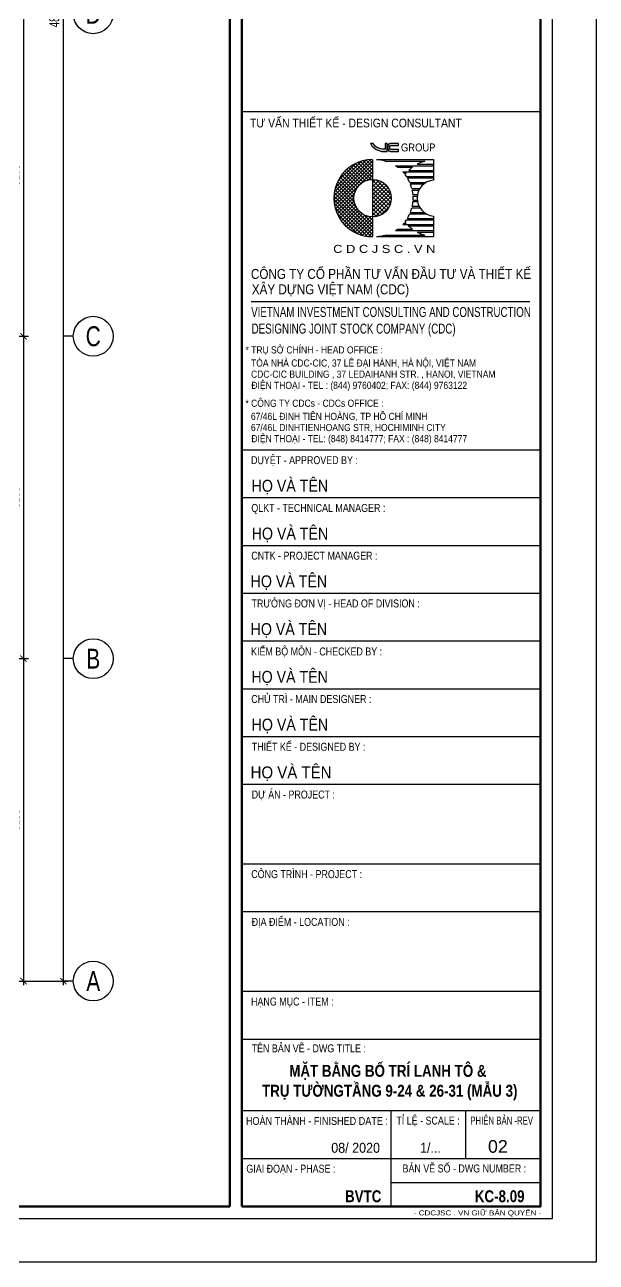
# Model space of a CAD drawing. Header units: millimetres. Extents: x 0 to 84100, y 0 to 158663.
# Drawn here: x 69751 to 84100, y 39863 to 70951 of the extents above; entities that cross this region are included whole.
import ezdxf
from ezdxf.enums import TextEntityAlignment as Align

# ---------------------------------------------------------------- set-up
doc = ezdxf.new("R2010")
doc.units = ezdxf.units.MM
doc.header["$LTSCALE"] = 800
doc.header["$MEASUREMENT"] = 0
doc.layers.get('DEFPOINTS').update_dxf_attribs({"color": 87})
doc.layers.add('02.CDC.DIM', color=1, linetype='Continuous', lineweight=20)
for name, color, linetype in [('CDC -TEXT KHUNG', 7, 'Continuous'), ('CDC-KHUNGTEN', 9, 'Continuous'), ('CDC.02.DIM', 1, 'Continuous')]:
    doc.layers.add(name, color=color, linetype=linetype)
doc.styles.add('Arial', font='arial.ttf', dxfattribs={"width": 0.9, "height": 525})
doc.styles.add('Arial_B_3', font='arialbd.ttf', dxfattribs={"width": 0.75, "height": 3})
doc.styles.add('BIGTEXT', font='arial.ttf', dxfattribs={"width": 0.8})
doc.styles.add('KCS_SMTEXT', font='arial.ttf', dxfattribs={"width": 0.7})
doc.styles.add('KT CDC', font='arial.ttf', dxfattribs={"width": 0.85})
doc.dimstyles.new('KCS_DIM100', dxfattribs={"dimscale": 100, "dimtxt": 2.5, "dimasz": 1.6, "dimexe": 1.2, "dimexo": 0, "dimgap": 1, "dimtad": 1, "dimdec": 0, "dimzin": 0, "dimdsep": 46, "dimtxsty": 'KCS_SMTEXT', "dimblk": 'ARCHTICK', "dimcen": 0, "dimdle": 1, "dimclrd": 1, "dimclre": 1, "dimclrt": 2, "dimadec": 0, "dimazin": 0, "dimtfac": 1, "dimtdec": 0, "dimtix": 1, "dimtmove": 2, "dimatfit": 3, "dimfxl": 1, "dimtolj": 1, "dimtzin": 0, "dimarcsym": 0})

# ---------------------------------------------------------------- blocks, each defined once
blk = doc.blocks.new('_ArchTick')
at = {"color": 0, "linetype": 'ByBlock', "const_width": 0.15}
blk.add_lwpolyline([(-0.5, -0.5), (0.5, 0.5)], dxfattribs=at)
blk = doc.blocks.new('*D82')
at = {"layer": 'CDC.02.DIM', "color": 1, "lineweight": -2, "ltscale": 0.5, "transparency": 16777216}
for p, q in [((68921, 71226), (69841, 71226)), ((69721, 71326), (69721, 63026)), ((68921, 63126), (69841, 63126))]:
    blk.add_line(p, q, dxfattribs=at)
at = {"layer": 'DEFPOINTS', "color": 0, "ltscale": 0.5, "transparency": 16777216}
for p in [(68921, 71226), (68921, 63126), (69721, 63126)]:
    blk.add_point(p, dxfattribs=at)
at = {"layer": 'CDC.02.DIM', "color": 1, "lineweight": -2, "ltscale": 0.5, "transparency": 16777216, "xscale": 160, "yscale": 160, "zscale": 160}
for p, rotation in [((69721, 71226), 90), ((69721, 63126), 270)]:
    blk.add_blockref('_ArchTick', p, dxfattribs=dict(at, rotation=rotation))
at = {"layer": 'CDC.02.DIM', "color": 2, "ltscale": 0.5, "transparency": 16777216, "insert": (69493, 67176), "char_height": 250, "attachment_point": 5, "rotation": 90, "style": 'KCS_SMTEXT'}
blk.add_mtext('\\A1;8100', dxfattribs=at)
blk = doc.blocks.new('*D83')
at = {"layer": 'CDC.02.DIM', "color": 1, "lineweight": -2, "ltscale": 0.5, "transparency": 16777216}
for p, q in [((68921, 63126), (69841, 63126)), ((69721, 63226), (69721, 54926)), ((68921, 55026), (69841, 55026))]:
    blk.add_line(p, q, dxfattribs=at)
at = {"layer": 'DEFPOINTS', "color": 0, "ltscale": 0.5, "transparency": 16777216}
for p in [(68921, 63126), (68921, 55026), (69721, 55026)]:
    blk.add_point(p, dxfattribs=at)
at = {"layer": 'CDC.02.DIM', "color": 1, "lineweight": -2, "ltscale": 0.5, "transparency": 16777216, "xscale": 160, "yscale": 160, "zscale": 160}
for p, rotation in [((69721, 63126), 90), ((69721, 55026), 270)]:
    blk.add_blockref('_ArchTick', p, dxfattribs=dict(at, rotation=rotation))
at = {"layer": 'CDC.02.DIM', "color": 2, "ltscale": 0.5, "transparency": 16777216, "insert": (69493, 59076), "char_height": 250, "attachment_point": 5, "rotation": 90, "style": 'KCS_SMTEXT'}
blk.add_mtext('\\A1;8100', dxfattribs=at)
blk = doc.blocks.new('*D84')
at = {"layer": 'CDC.02.DIM', "color": 1, "lineweight": -2, "ltscale": 0.5, "transparency": 16777216}
for p, q in [((69721, 55126), (69721, 46826)), ((68921, 55026), (69841, 55026)), ((68921, 46926), (69841, 46926))]:
    blk.add_line(p, q, dxfattribs=at)
at = {"layer": 'DEFPOINTS', "color": 0, "ltscale": 0.5, "transparency": 16777216}
for p in [(68921, 55026), (68921, 46926), (69721, 46926)]:
    blk.add_point(p, dxfattribs=at)
at = {"layer": 'CDC.02.DIM', "color": 1, "lineweight": -2, "ltscale": 0.5, "transparency": 16777216, "xscale": 160, "yscale": 160, "zscale": 160}
for p, rotation in [((69721, 55026), 90), ((69721, 46926), 270)]:
    blk.add_blockref('_ArchTick', p, dxfattribs=dict(at, rotation=rotation))
at = {"layer": 'CDC.02.DIM', "color": 2, "ltscale": 0.5, "transparency": 16777216, "insert": (69493, 50976), "char_height": 250, "attachment_point": 5, "rotation": 90, "style": 'KCS_SMTEXT'}
blk.add_mtext('\\A1;8100', dxfattribs=at)
blk = doc.blocks.new('*D98')
at = {"layer": 'CDC.02.DIM', "color": 1, "lineweight": -2, "ltscale": 0.5, "transparency": 16777216}
for p, q in [((68921, 95526), (70841, 95526)), ((70721, 46826), (70721, 95626)), ((68921, 46926), (70841, 46926))]:
    blk.add_line(p, q, dxfattribs=at)
at = {"layer": 'DEFPOINTS', "color": 0, "ltscale": 0.5, "transparency": 16777216}
for p in [(68921, 95526), (70721, 95526), (68921, 46926)]:
    blk.add_point(p, dxfattribs=at)
at = {"layer": 'CDC.02.DIM', "color": 1, "lineweight": -2, "ltscale": 0.5, "transparency": 16777216, "xscale": 160, "yscale": 160, "zscale": 160}
for p, rotation in [((70721, 95526), 90), ((70721, 46926), 270)]:
    blk.add_blockref('_ArchTick', p, dxfattribs=dict(at, rotation=rotation))
at = {"layer": 'CDC.02.DIM', "color": 2, "ltscale": 0.5, "transparency": 16777216, "insert": (70493, 71226), "char_height": 250, "attachment_point": 5, "rotation": 90, "style": 'KCS_SMTEXT'}
blk.add_mtext('\\A1;48600', dxfattribs=at)
blk = doc.blocks.new('_Axis name')
at = {"layer": 'CDC.02.DIM'}
blk.add_line((0, 2.5), (0, 0), dxfattribs=at)
blk.add_circle((0, 7.5), 5, dxfattribs=at)
at = {"layer": 'CDC.02.DIM', "style": 'BIGTEXT', "width": 0.75}
blk.add_attdef('.', text='', height=5, dxfattribs=at).set_placement((0, 7.5), align=Align.MIDDLE)
blk = doc.blocks.new('LOGOmoi')
at = {"layer": 'CDC -TEXT KHUNG'}
h = blk.add_hatch(color=1, dxfattribs=at)
h.paths.add_polyline_path([(1.46, 5.45), (1.26, 5.45), (1.26, 4.88), (1.21, 4.88, -0.237912), (0.06, 5.45), (-0.2, 5.45, 0.272847), (1.14, 4.66), (1.46, 4.66)])
h.paths.add_polyline_path([(2.59, 5.45), (1.8, 5.45, 0.414214), (1.54, 5.2), (1.54, 4.92, 0.414214), (1.8, 4.66), (2.59, 4.66), (2.59, 4.87), (1.8, 4.87, -0.414214), (1.74, 4.92), (1.74, 5.2, -0.414214), (1.8, 5.25), (2.59, 5.25)])
h = blk.add_hatch(dxfattribs=at)
h.set_pattern_fill('ANSI37', color=102, scale=2.293939, angle=360, style=0)
h.set_pattern_definition([(45, (-2844.4439, 636.61023), (-0.178426552, 0.178426553), []), (135, (-2844.4439, 636.61023), (-0.178426552, -0.178426553), [])])
edge = h.paths.add_edge_path()
edge.add_arc((0.02, 0), 1.87, 90, 270)
edge.add_line((0.02, -1.88), (0.02, -3.84))
edge.add_line((0.02, -3.84), (-0.17, -3.84))
edge.add_line((-0.17, -3.84), (-0.36, -3.83))
edge.add_line((-0.36, -3.83), (-0.55, -3.8))
edge.add_line((-0.55, -3.8), (-0.73, -3.77))
edge.add_line((-0.73, -3.77), (-0.92, -3.73))
edge.add_line((-0.92, -3.73), (-1.1, -3.68))
edge.add_line((-1.1, -3.68), (-1.28, -3.62))
edge.add_line((-1.28, -3.62), (-1.45, -3.55))
edge.add_line((-1.45, -3.55), (-1.63, -3.48))
edge.add_line((-1.63, -3.48), (-1.79, -3.39))
edge.add_line((-1.79, -3.39), (-1.96, -3.3))
edge.add_line((-1.96, -3.3), (-2.12, -3.2))
edge.add_line((-2.12, -3.2), (-2.27, -3.09))
edge.add_line((-2.27, -3.09), (-2.42, -2.97))
edge.add_line((-2.42, -2.97), (-2.56, -2.85))
edge.add_line((-2.56, -2.85), (-2.7, -2.72))
edge.add_line((-2.7, -2.72), (-2.83, -2.58))
edge.add_line((-2.83, -2.58), (-2.95, -2.44))
edge.add_line((-2.95, -2.44), (-3.07, -2.29))
edge.add_line((-3.07, -2.29), (-3.18, -2.14))
edge.add_line((-3.18, -2.14), (-3.28, -1.98))
edge.add_line((-3.28, -1.98), (-3.37, -1.81))
edge.add_line((-3.37, -1.81), (-3.46, -1.64))
edge.add_line((-3.46, -1.64), (-3.53, -1.47))
edge.add_line((-3.53, -1.47), (-3.6, -1.3))
edge.add_line((-3.6, -1.3), (-3.66, -1.12))
edge.add_line((-3.66, -1.12), (-3.71, -0.93))
edge.add_line((-3.71, -0.93), (-3.75, -0.75))
edge.add_line((-3.75, -0.75), (-3.79, -0.56))
edge.add_line((-3.79, -0.56), (-3.81, -0.38))
edge.add_line((-3.81, -0.38), (-3.82, -0.19))
edge.add_line((-3.82, -0.19), (-3.83, 0))
edge.add_line((-3.83, 0), (-3.82, 0.19))
edge.add_line((-3.82, 0.19), (-3.81, 0.38))
edge.add_line((-3.81, 0.38), (-3.79, 0.56))
edge.add_line((-3.79, 0.56), (-3.75, 0.75))
edge.add_line((-3.75, 0.75), (-3.71, 0.93))
edge.add_line((-3.71, 0.93), (-3.66, 1.12))
edge.add_line((-3.66, 1.12), (-3.6, 1.3))
edge.add_line((-3.6, 1.3), (-3.53, 1.47))
edge.add_line((-3.53, 1.47), (-3.46, 1.64))
edge.add_line((-3.46, 1.64), (-3.37, 1.81))
edge.add_line((-3.37, 1.81), (-3.28, 1.98))
edge.add_line((-3.28, 1.98), (-3.18, 2.14))
edge.add_line((-3.18, 2.14), (-3.07, 2.29))
edge.add_line((-3.07, 2.29), (-2.95, 2.44))
edge.add_line((-2.95, 2.44), (-2.83, 2.58))
edge.add_line((-2.83, 2.58), (-2.7, 2.72))
edge.add_line((-2.7, 2.72), (-2.56, 2.85))
edge.add_line((-2.56, 2.85), (-2.42, 2.97))
edge.add_line((-2.42, 2.97), (-2.27, 3.09))
edge.add_line((-2.27, 3.09), (-2.12, 3.2))
edge.add_line((-2.12, 3.2), (-1.96, 3.3))
edge.add_line((-1.96, 3.3), (-1.79, 3.39))
edge.add_line((-1.79, 3.39), (-1.63, 3.48))
edge.add_line((-1.63, 3.48), (-1.45, 3.55))
edge.add_line((-1.45, 3.55), (-1.28, 3.62))
edge.add_line((-1.28, 3.62), (-1.1, 3.68))
edge.add_line((-1.1, 3.68), (-0.92, 3.73))
edge.add_line((-0.92, 3.73), (-0.73, 3.77))
edge.add_line((-0.73, 3.77), (-0.55, 3.8))
edge.add_line((-0.55, 3.8), (-0.36, 3.83))
edge.add_line((-0.36, 3.83), (-0.17, 3.84))
edge.add_line((-0.17, 3.84), (0.02, 3.84))
edge.add_line((0.02, 3.84), (0.02, 1.87))
h = blk.add_hatch(dxfattribs=at)
h.set_pattern_fill('ANSI37', color=1, scale=2.293939, angle=360, style=0)
h.set_pattern_definition([(45, (-486.53502, -144.21504), (-0.20275745, 0.20275745), []), (135, (-486.53502, -144.21504), (-0.20275745, -0.20275745), [])])
h.paths.add_polyline_path([(0.02, 1.87), (0.02, -1.81), (0.02, -1.88, 0.414214), (1.89, 0, 0.414214)])
at = {"layer": 'CDC -TEXT KHUNG', "color": 102}
for p, q in [((0.02, 3.84), (0.02, -1.81)), ((0.42, 3.85), (6.1, 3.85)), ((6.1, 3.85), (6.1, 1.81)), ((1.28, 3.7), (5.24, 3.7)), ((2.3, 3.24), (6.1, 3.24)), ((2.51, 3.09), (4.01, 3.09)), ((3.03, 2.63), (6.1, 2.63)), ((3.16, 2.49), (3.36, 2.49)), ((3.64, 2.78), (6.1, 2.78)), ((4.47, 3.39), (6.1, 3.39)), ((3.4, 2.17), (6.1, 2.17)), ((3.49, 2.03), (6.1, 2.03)), ((3.74, 1.57), (5.37, 1.57)), ((3.8, 1.42), (5.15, 1.42)), ((3.95, 0.96), (4.75, 0.96)), ((3.98, 0.81), (4.66, 0.81)), ((4.05, 0.35), (4.51, 0.35)), ((4.06, 0.2), (4.49, 0.2)), ((3.95, -0.96), (4.75, -0.96)), ((3.98, -0.81), (4.66, -0.81)), ((4.05, -0.35), (4.51, -0.35)), ((4.06, -0.2), (4.49, -0.2)), ((0.02, -1.81), (0.02, -3.84)), ((3.4, -2.17), (6.1, -2.17)), ((3.49, -2.03), (6.1, -2.03)), ((3.74, -1.57), (5.37, -1.57)), ((3.8, -1.42), (5.15, -1.42)), ((6.1, -1.79), (6.1, -3.84)), ((1.28, -3.7), (5.24, -3.7)), ((2.3, -3.24), (6.1, -3.24)), ((2.51, -3.09), (4.01, -3.09)), ((3.03, -2.63), (6.1, -2.63)), ((3.16, -2.49), (3.36, -2.49)), ((3.64, -2.78), (6.1, -2.78)), ((4.47, -3.39), (6.1, -3.39)), ((0.01, -3.84), (0.02, -3.84)), ((0.42, -3.84), (6.1, -3.84))]:
    blk.add_line(p, q, dxfattribs=at)
at = {"layer": 'CDC -TEXT KHUNG'}
blk.add_line((3.78, 1.21), (3.78, 1.21), dxfattribs=at)
at = {"layer": 'CDC -TEXT KHUNG', "color": 1}
for points in [[(1.46, 5.45), (1.26, 5.45), (1.26, 4.88), (1.21, 4.88, -0.237912), (0.06, 5.45), (-0.2, 5.45, 0.272847), (1.14, 4.66), (1.46, 4.66)], [(2.59, 5.45), (1.8, 5.45, 0.414214), (1.54, 5.2), (1.54, 4.92, 0.414214), (1.8, 4.66), (2.59, 4.66), (2.59, 4.87), (1.8, 4.87, -0.414214), (1.74, 4.92), (1.74, 5.2, -0.414214), (1.8, 5.25), (2.59, 5.25)]]:
    blk.add_lwpolyline(points, format="xyb", close=True, dxfattribs=at)
at = {"layer": 'CDC -TEXT KHUNG', "color": 102}
blk.add_circle((0.02, 0), 1.87, dxfattribs=at)
blk.add_arc((0, 0), 3.85, 89.7449, 270.2551, dxfattribs=at)
at = {"layer": 'CDC -TEXT KHUNG', "color": 112}
blk.add_ellipse((0.22, 0), major_axis=(-2.72, 2.72), ratio=1, start_param=-1.064136, end_param=-0.838054, dxfattribs=at)
at = {"layer": 'CDC -TEXT KHUNG', "color": 102}
for centre, major_axis, start_param, end_param in [((0.22, 0), (-2.72, 2.72), -1.423028, -1.355019), ((0.22, 0), (2.72, 2.72), 6.199614, 6.251308), ((6.3, 0), (-2.72, 2.72), 0.083571, 0.124553), ((6.3, 0), (-2.72, 2.72), -0.147768, -0.022458), ((6.3, 0), (2.72, 2.72), 1.064136, 1.278853), ((0.22, 0), (-2.72, 2.72), 4.527318, 4.587836), ((0.22, 0), (-2.72, 2.72), 4.346177, 4.481253), ((0.22, 0), (-2.72, 2.72), 4.178765, 4.304301), ((6.27, 0.01), (1.28, 1.28), 0.884906, 3.827483), ((0.22, 0), (2.72, 2.72), 5.589142, 5.7099), ((0.22, 0), (2.72, 2.72), 5.445131, 5.550443), ((0.22, 0), (-2.72, 2.72), 3.549681, 3.675216), ((0.22, 0), (-2.72, 2.72), 3.714878, 3.835636), ((0.22, 0), (2.72, 2.72), 4.836942, 4.89746), ((6.3, 0), (-2.72, 2.72), 1.446243, 1.487225), ((0.22, 0), (2.72, 2.72), 4.943525, 5.078601), ((0.22, 0.01), (2.72, 2.72), 3.979647, 4.205729), ((0.22, 0), (-2.72, 2.72), 2.925816, 2.993825), ((0.22, 0), (-2.72, 2.72), 3.17347, 3.225164), ((6.3, 0), (-2.72, 2.72), 1.538919, 1.718564), ((6.3, 0), (2.72, 2.72), 3.433536, 3.648253)]:
    blk.add_ellipse(centre, major_axis=major_axis, ratio=1, start_param=start_param, end_param=end_param, dxfattribs=at)
at = {"layer": 'CDC -TEXT KHUNG', "color": 1, "style": 'KT CDC', "width": 0.85}
blk.add_text('GROUP', height=0.792, dxfattribs=at).set_placement((2.85, 4.67))
at = {"layer": 'CDC -TEXT KHUNG', "color": 102, "style": 'KT CDC', "width": 1.15}
blk.add_text('C D C J S C . V N', height=0.8, dxfattribs=at).set_placement((-3.92, -5.47))
blk = doc.blocks.new('Khung tên chuẩn')
at = {"layer": 'CDC-KHUNGTEN', "color": 6, "lineweight": 25}
for p, q in [((82700, 28900), (75200, 28900)), ((82700, 20400), (75200, 20400)), ((82700, 19200), (75200, 19200)), ((82700, 18000), (75200, 18000)), ((82700, 16800), (75200, 16800)), ((82700, 15600), (75200, 15600)), ((82700, 14400), (75200, 14400)), ((82700, 13200), (75200, 13200)), ((82700, 12000), (75200, 12000)), ((82700, 10000), (75200, 10000)), ((82700, 8800), (75200, 8800)), ((82700, 6800), (75200, 6800)), ((82700, 5600), (75200, 5600)), ((82700, 3800), (75200, 3800)), ((78950, 1400), (78950, 3800)), ((80825, 2600), (80825, 3800)), ((82700, 2600), (75200, 2600)), ((78950, 2000), (82700, 2000))]:
    blk.add_line(p, q, dxfattribs=at)
at = {"layer": 'CDC-KHUNGTEN', "color": 6}
blk.add_line((75439, 24136), (82433, 24136), dxfattribs=at)
at = {"layer": 'CDC-KHUNGTEN', "color": 8}
blk.add_lwpolyline([(75096, 1100), (83000, 1100), (83000, 58300), (3000, 58300), (3000, 1100), (75096, 1100)], dxfattribs=at)
at = {"layer": 'CDC-KHUNGTEN', "color": 255, "lineweight": 60}
blk.add_lwpolyline([(74900, 1400), (74900, 58000), (3300, 58000), (3300, 1400), (74900, 1400)], close=True, dxfattribs=at)
blk.add_lwpolyline([(75200, 1400), (82700, 1400), (82700, 58000), (75200, 58000), (75200, 1400)], dxfattribs=at)
at = {"layer": 'DEFPOINTS', "color": 1, "ltscale": 0.2}
blk.add_lwpolyline([(0, 0), (0, 59400), (84100, 59400), (84100, 0), (0, 0)], close=True, dxfattribs=at)
at = {"layer": 'CDC-KHUNGTEN', "xscale": 251.3908497502836, "yscale": 251.3908497502836, "zscale": 251.3908497502836}
blk.add_blockref('LOGOmoi', (78480, 26732), dxfattribs=at)
at = {"layer": 'CDC -TEXT KHUNG', "style": 'KT CDC', "width": 0.85}
blk.add_text('TƯ VẤN THIẾT KẾ - DESIGN CONSULTANT', height=220, dxfattribs=at).set_placement((78066, 28509), align=Align.CENTER)
at = {"layer": 'CDC -TEXT KHUNG', "color": 7, "style": 'Arial_B_3', "width": 0.8}
blk.add_text('BVTC', height=300, dxfattribs=at).set_placement((78705, 1508), align=Align.RIGHT)
at = {"layer": 'CDC -TEXT KHUNG', "color": 6, "style": 'KT CDC', "width": 1.15}
blk.add_text('- CDCJSC . VN GIỮ BẢN QUYỂN -', height=125.69, dxfattribs=at).set_placement((79519, 1177))
at = {"layer": 'CDC-KHUNGTEN', "color": 6}
for s, height, style, width, p in [('CÔNG TY CỔ PHẦN TƯ VẤN ÐẦU TƯ VÀ THIẾT KẾ', 250, 'KT CDC', 0.84, (75430, 24703)), ('XÂY DỰNG VIỆT NAM (CDC)', 250, 'KT CDC', 0.84, (75452, 24317)), ('VIETNAM INVESTMENT CONSULTING AND CONSTRUCTION ', 250, 'KT CDC', 0.7, (75436, 23747)), ('DESIGNING JOINT STOCK COMPANY (CDC)', 250, 'KT CDC', 0.7, (75448, 23330)), ('* TRỤ SỞ CHÍNH - HEAD OFFICE :', 180, 'KT CDC', 0.85, (75294, 22830)), ('TÒA NHÀ CDC-CIC, 37 LÊ ĐẠI HÀNH, HÀ NỘI, VIỆT NAM', 180, 'KT CDC', 0.85, (75433, 22500)), ('CDC-CIC BUILDING , 37 LEDAIHANH STR. , HANOI, VIETNAM', 180, 'KT CDC', 0.85, (75433, 22220)), ('ĐIỆN THOẠI - TEL : (844) 9760402; FAX: (844) 9763122', 180, 'KT CDC', 0.85, (75441, 21940)), ('* CÔNG TY CDCs - CDCs OFFICE :', 180, 'KT CDC', 0.85, (75292, 21490)), ('67/46L ĐINH TIÊN HOÀNG, TP HỒ CHÍ MINH', 180, 'KT CDC', 0.85, (75430, 21160)), ('67/46L DINHTIENHOANG STR, HOCHIMINH CITY', 180, 'KT CDC', 0.85, (75430, 20880)), ('ĐIỆN THOẠI - TEL: (848) 8414777; FAX : (848) 8414777', 180, 'KT CDC', 0.85, (75442, 20600)), ('DUYỆT - APPROVED BY :', 200, 'Arial', 0.8, (75433, 20050)), ('QLKT - TECHNICAL MANAGER :', 200, 'Arial', 0.8, (75440, 18850)), ('CNTK - PROJECT MANAGER :', 200, 'Arial', 0.8, (75440, 17650)), ('TRƯỞNG ĐƠN VỊ - HEAD OF DIVISION :', 200, 'Arial', 0.8, (75445, 16450)), ('KIỂM BỘ MÔN - CHECKED BY :', 200, 'Arial', 0.8, (75434, 15244)), ('CHỦ TRÌ - MAIN DESIGNER :', 200, 'Arial', 0.8, (75438, 14050)), ('THIẾT KẾ - DESIGNED BY :', 200, 'Arial', 0.8, (75450, 12850)), ('DỰ ÁN - PROJECT :  ', 200, 'Arial', 0.8, (75449, 11650)), ('CÔNG TRÌNH - PROJECT :  ', 200, 'Arial', 0.8, (75438, 9650)), ('ĐỊA ĐIỂM - LOCATION :', 200, 'Arial', 0.8, (75449, 8450)), ('HẠNG MỤC - ITEM : ', 200, 'Arial', 0.8, (75433, 6450)), ('TÊN BẢN VẼ - DWG TITLE :', 200, 'Arial', 0.8, (75448, 5273)), ('TỈ LỆ - SCALE :', 200, 'Arial', 0.8, (79082, 3459)), ('PHIÊN BẢN -REV', 200, 'Arial', 0.7, (80938, 3459)), ('BẢN VẼ SỐ - DWG NUMBER :', 200, 'Arial', 0.8, (79236, 2256)), ('GIAI ĐOẠN - PHASE :', 200, 'Arial', 0.8, (75315, 2250))]:
    blk.add_text(s, height=height, dxfattribs=dict(at, style=style, width=width)).set_placement(p)
at = {"layer": 'CDC-KHUNGTEN', "color": 7}
for style, width, p in [('KT CDC', 0.85, (75448, 19356)), ('KT CDC', 0.85, (75450, 18156)), ('KT CDC', 0.85, (75423, 16956)), ('KT CDC', 0.85, (75423, 15756)), ('KT CDC', 0.85, (75442, 14556)), ('KT CDC', 0.85, (75448, 13356)), ('Arial', 0.9, (75421, 12156))]:
    blk.add_text('HỌ VÀ TÊN', height=300, dxfattribs=dict(at, style=style, width=width)).set_placement(p)
at = {"layer": 'CDC-KHUNGTEN', "color": 6, "style": 'Arial', "width": 0.814645}
blk.add_text('HOÀN THÀNH - FINISHED DATE :', height=200, dxfattribs=at).set_placement((75304, 3450), (78870, 3450), align=Align.FIT)
at = {"layer": 'CDC-KHUNGTEN', "color": 7, "style": 'Arial', "width": 0.9}
for s, p in [('08/ 2020', (78670, 2750)), ('1/...', (80200, 2750))]:
    blk.add_text(s, height=250, dxfattribs=at).set_placement(p, align=Align.RIGHT)
at = {"layer": 'CDC-KHUNGTEN', "color": 7, "style": 'KT CDC'}
blk.add_text('02', height=320, dxfattribs=at).set_placement((81879, 2750), align=Align.RIGHT)

msp = doc.modelspace()

# ---------------------------------------------------------------- block references
msp.add_blockref('Khung tên chuẩn', (0, 39862.9))
at = {"layer": '02.CDC.DIM'}
ref = msp.add_blockref('_Axis name', (70720.7, 71226.1), dxfattribs=dict(at, xscale=100, yscale=100, zscale=100, rotation=270))
ref.add_attrib('.', 'D', dxfattribs={"layer": 'CDC.02.DIM', "height": 500, "style": 'BIGTEXT', "width": 0.75}).set_placement((71470.7, 71226.1), align=Align.MIDDLE)
ref = msp.add_blockref('_Axis name', (70720.7, 63126.1), dxfattribs=dict(at, xscale=100, yscale=100, zscale=100, rotation=270))
ref.add_attrib('.', 'C', dxfattribs={"layer": 'CDC.02.DIM', "height": 500, "style": 'BIGTEXT', "width": 0.75}).set_placement((71470.7, 63126.1), align=Align.MIDDLE)
ref = msp.add_blockref('_Axis name', (70720.7, 55026.1), dxfattribs=dict(at, xscale=100, yscale=100, zscale=100, rotation=270))
ref.add_attrib('.', 'B', dxfattribs={"layer": 'CDC.02.DIM', "height": 500, "style": 'BIGTEXT', "width": 0.75}).set_placement((71470.7, 55026.1), align=Align.MIDDLE)
ref = msp.add_blockref('_Axis name', (70720.7, 46926.1), dxfattribs=dict(at, xscale=100, yscale=100, zscale=100, rotation=270))
ref.add_attrib('.', 'A', dxfattribs={"layer": 'CDC.02.DIM', "height": 500, "style": 'BIGTEXT', "width": 0.75}).set_placement((71470.7, 46926.1), align=Align.MIDDLE)

# ---------------------------------------------------------------- texts
at = {"layer": 'CDC -TEXT KHUNG', "style": 'Arial_B_3', "width": 0.8}
for s, p in [('MẶT BẰNG BỐ TRÍ LANH TÔ & ', (78916.1, 44521.3)), ('TRỤ TƯỜNGTẦNG 9-24 & 26-31 (MẪU 3)', (78916.1, 44021.3))]:
    msp.add_text(s, height=300, dxfattribs=at).set_placement(p, align=Align.CENTER)
msp.add_text('KC-8.09', height=300, dxfattribs=at).set_placement((82300, 41370.7), align=Align.RIGHT)

# ---------------------------------------------------------------- dimensions: what is measured, and where the dimension line sits
at = {"layer": 'CDC.02.DIM', "ltscale": 0.5}
for base, p1, p2, picture, middle in [((70720.7, 95526.1), (68920.7, 46926.1), (68920.7, 95526.1), '*D98', (70493, 71226.1)), ((69720.7, 63126.1), (68920.7, 71226.1), (68920.7, 63126.1), '*D82', (69493, 67176.1)), ((69720.7, 55026.1), (68920.7, 63126.1), (68920.7, 55026.1), '*D83', (69493, 59076.1)), ((69720.7, 46926.1), (68920.7, 55026.1), (68920.7, 46926.1), '*D84', (69493, 50976.1))]:
    dim = msp.add_linear_dim(base=base, p1=p1, p2=p2, angle=90, dimstyle='KCS_DIM100', dxfattribs=at)
    dim.commit()
    dim.dimension.update_dxf_attribs({"geometry": picture, "text_midpoint": middle})

doc.saveas('drawing.dxf')
